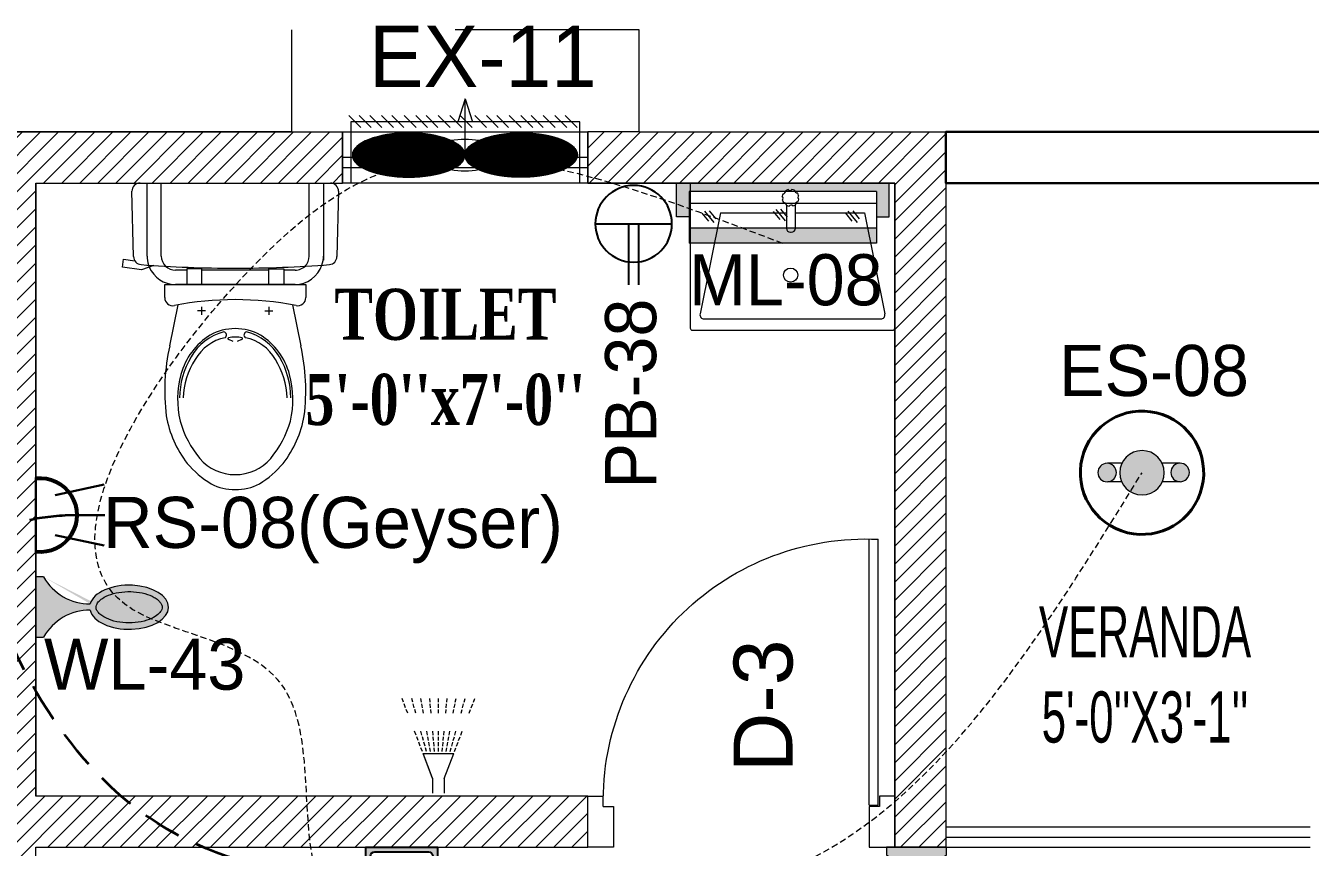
# Model space of a CAD drawing. Header units: inches. Extents: x 109699 to 44449955, y -10987 to 15824140.
# Drawn here: x 196519.6 to 196645.3, y -3310.1 to -3229.7 of the extents above; entities that cross this region are included whole.
import ezdxf

# ---------------------------------------------------------------- set-up
doc = ezdxf.new("R2010")
doc.units = ezdxf.units.IN
doc.header["$LTSCALE"] = 5
doc.header["$MEASUREMENT"] = 0
doc.linetypes.add('ACAD_ISO03W100', pattern=[30, 12, -18])
doc.linetypes.add('DASHED2', pattern=[0.375, 0.25, -0.125])
doc.layers.get('0').update_dxf_attribs({"color": 123})
for name, color, linetype, lineweight in [('@NORMAL', 7, 'Continuous', 5), ('AC Out', 5, 'DASHED2', 35), ('dotted', 8, 'ACAD_ISO03W100', 5), ('E-Con-Point', 5, 'DASHED2', 13), ('E-ES-Energy Saver-Light', 140, 'Continuous', 13), ('E-EX-Exhaust-Fan', 190, 'Continuous', 13), ('E-ML-Mirror-Light', 6, 'Continuous', 13), ('E-PB-Socket-5A', 203, 'Continuous', 13), ('E-RS', 12, 'Continuous', 30), ('E-WL-Wall-Light', 232, 'Continuous', 15), ('fixture', 255, 'Continuous', 0), ('glass', 140, 'Continuous', 18), ('ha', 252, 'Continuous', 5), ('Low Height wall --- 2', 252, 'Continuous', 30), ('WALL-1', 8, 'Continuous', 9), ('wll 01', 7, 'Continuous', 9)]:
    doc.layers.add(name, color=color, linetype=linetype, lineweight=lineweight)
doc.layers.add('DP SWITCH', color=7, linetype='Continuous')
doc.layers.add('T', color=8, linetype='Continuous')
doc.styles.get("Standard").update_dxf_attribs({"font": 'times.ttf'})
doc.styles.add('style2', font='ARIALN.TTF', dxfattribs={"width": 0.75, "height": 3})
doc.styles.add('Swis 721 LtCn BT', font='swisscl.ttf')
doc.styles.add('TEXT-3', font='arial.ttf')

# ---------------------------------------------------------------- blocks, each defined once
blk = doc.blocks.new('bgtrfv')
at = {"layer": 'fixture'}
for p, q in [((21441.97229669015, -26164.40491112152), (21441.97229669015, -26138.40491112152)), ((21442.86003956014, -26164.40491112152), (21442.86003956014, -26138.40491112152)), ((21440.36849646348, -26163.54399991067), (21441.86849646348, -26163.54399991067)), ((21441.86849646348, -26163.54399991067), (21441.86849646348, -26164.54399991067)), ((21470.37322828309, -26163.54399991058), (21468.86849646354, -26163.54399991058)), ((21468.86849646354, -26164.54399991055), (21468.86849646354, -26163.54399991058)), ((21441.86849646348, -26164.54399991067), (21442.86849646348, -26164.54399991067)), ((21442.86003956014, -26164.40491112152), (21441.97229669015, -26164.40491112152)), ((21442.86849646348, -26164.54399991067), (21442.86849646348, -26168.54399991067)), ((21467.86849646354, -26164.54399991055), (21467.86849646354, -26168.54399991055)), ((21468.86849646354, -26164.54399991055), (21467.86849646354, -26164.54399991055)), ((21442.86849646348, -26168.54399991067), (21440.36849646348, -26168.54399991058)), ((21467.86849646354, -26168.54399991055), (21470.36849646351, -26168.54399991055))]:
    blk.add_line(p, q, dxfattribs=at)
blk.add_arc((21443.20467689397, -26164.04399991055), 25.66868977762097, 358.8838658305763, 92.75188722137418, dxfattribs=at)
blk = doc.blocks.new('nhjkkl')
at = {"layer": 'fixture'}
for p, q in [((143550.2312347457, 413.9730671772784), (143568.8430790594, 413.9730671772793)), ((143550.9065610597, 406.8304476761043), (143550.9065610476, 413.9730520486739)), ((143552.2954045853, 406.8304476553101), (143552.295404572, 413.9730369089164)), ((143566.7790000358, 406.8304174008415), (143566.7790000629, 413.9730217734107)), ((143568.1677981537, 413.9730520292499), (143568.1677527493, 408.0151220831901)), ((143549.5901182657, 406.7664480220853), (143549.4378542114, 413.1605533693012)), ((143569.6365050042, 413.160553386321), (143569.4842561156, 406.7664480432288)), ((143568.1677527493, 408.0151220831901), (143568.1677981597, 406.4336438885)), ((143548.4963421248, 405.7263631810149), (143548.607251598, 406.5122054251713)), ((143548.607251598, 406.5122054251713), (143549.7157409937, 406.3564144534005)), ((143551.5813878428, 405.9018777620411), (143550.3819850576, 405.4614186200849)), ((143568.1677981597, 406.4336438885), (143568.1677981659, 406.8304930909451)), ((143550.3819850576, 405.4614186200849), (143548.4963421248, 405.7263631810149)), ((143554.79288887, 405.4416192904139), (143553.6842026946, 405.441619307019)), ((143556.26127781, 405.5678778112876), (143554.7929191489, 405.5678777931987)), ((143554.7929191489, 405.5678777931987), (143554.7929191657, 404.0528211996536)), ((143562.8130511395, 405.4416192901674), (143556.2612324133, 405.4415738736677)), ((143556.261277828, 404.0528211778994), (143556.26127781, 405.5678778112876)), ((143562.8130813948, 404.0528211994076), (143562.8130814172, 405.5678777923752)), ((143562.8130814172, 405.5678777923752), (143564.2813946441, 405.5678778099075)), ((143565.3901262533, 405.4416192910601), (143564.2813644056, 405.4416193076988)), ((143564.2813946441, 405.5678778099075), (143564.2813946615, 404.0528211776734)), ((143552.6374877589, 404.0528211924245), (143566.4367957518, 404.0528211854942)), ((143552.6374877788, 402.7586299086117), (143552.6374877589, 404.0528211924245)), ((143565.3901262723, 404.052821200891), (143553.6842329504, 404.0527757819953)), ((143554.7929191657, 404.0528211996536), (143556.261277828, 404.0528211778994)), ((143564.2813946615, 404.0528211776734), (143562.8130813948, 404.0528211994076)), ((143566.4367957518, 404.0528211854942), (143566.4367957728, 402.7586601782943)), ((143553.1271576377, 398.0362349681834), (143553.9518113588, 402.0500473916766)), ((143556.6404317734, 401.4735209071393), (143555.8468090396, 401.4735208790955)), ((143556.2436128532, 401.8703246815119), (143556.2436128408, 401.076701986922)), ((143562.4338063848, 401.4735208998579), (143563.2274290794, 401.4735208880586)), ((143562.8306252776, 401.870324702267), (143562.8306253056, 401.0767019672573)), ((143565.1223207889, 402.0500776611082), (143565.9471258924, 398.0362349753721)), ((143559.3387398673, 398.4577576346321), (143558.9106931205, 398.6640308240756)), ((143560.1635449936, 398.6640308047001), (143559.7355133987, 398.4577576290383))]:
    blk.add_line(p, q, dxfattribs=at)
for centre, radius, start, end in [((143550.2312440123, 413.179452317064), 0.7936148602690781, 90.00066901502818, 181.3645564982883), ((143568.8430925063, 413.179430154478), 0.7936370229151675, 358.63708330143, 90.00097078565905), ((143550.3835517447, 406.7852967886536), 0.7936573326114393, 181.3608597506466, 265.4936567333053), ((143559.3313820936, 520.4146619905953), 114.7747799088793, 265.4974651529274, 270.1027383364831), ((143553.6835439005, 406.8302100781168), 2.776982850894335, 179.9950977868233, 198.7247616892986), ((143553.6641671368, 406.8219761162256), 2.755988833818937, 198.6919603846717, 203.1962037287053), ((143553.6840397306, 406.830291598628), 1.388635154058973, 179.9935610234081, 226.0579730208608), ((143559.7429846886, 520.4144736201536), 114.7745915251009, 269.8972652920607, 274.5025384751385), ((143565.3900826332, 406.8305070130612), 2.777685812513137, 270.0009001508976, 341.2746753299377), ((143565.3900696894, 406.8304403121767), 1.388821022269026, 270.0023335401336, 318.9044295561592), ((143565.3903243654, 406.8303071959601), 1.388675674785373, 313.9401349780949, 0.004546975725653977), ((143565.3906436726, 406.8305070680519), 2.777154493287228, 341.2709583579591, 359.9997116367785), ((143568.6908150557, 406.7853051890736), 0.7936651105025501, 274.5057515234096, 358.6385485059807), ((143553.6842451597, 406.830626965949), 2.777851183980603, 203.1970942653883, 269.9997481717924), ((143553.6842363313, 406.8306462703642), 1.389026963752532, 226.0622858634653, 269.9986125244432), ((143553.4310986414, 402.7586261222484), 0.7936108626023987, 179.9997266385257, 281.154795170795), ((143559.5371957675, 371.7938538244518), 30.76746556976699, 78.84496378673161, 101.1553274581742), ((143565.6431621761, 402.758675070728), 0.7936335968594284, 258.8438563195717, 359.9989248519769), ((143559.5371492295, 394.6434052969737), 5.084142630955329, 90.00008428513468, 118.9405262423073), ((143559.5371191747, 394.6434638445119), 5.0840840834616, 61.05930362467164, 89.999745580456), ((143560.6030199971, 393.4904633605145), 6.619506932955108, 122.1868749793399, 164.6422486899968), ((143559.691574243, 394.4271028772321), 5.141188323198548, 104.2497094621876, 150.61330759848), ((143559.4569603147, 394.4903639536053), 4.443393787718942, 101.8529499143643, 150.0038868718224), ((143558.3670353377, 399.1001076362847), 0.3155730422259372, 304.1716716939285, 79.21640439466078), ((143558.9034807952, 398.7448373456175), 0.08112774840026897, 120.2938259573558, 275.1003766384382), ((143559.5371535633, 395.9875161606467), 2.906734715241127, 90.00023231647822, 103.4195897572691), ((143559.5371073564, 395.9877092781937), 2.906541597874001, 76.57996402864104, 89.99932147006473), ((143560.1707573169, 398.7448373461996), 0.08112776809779704, 264.8996260535975, 59.706176732827), ((143560.7072330775, 399.1001138847403), 0.3155697011984737, 100.7865058950931, 235.831238595057), ((143559.6173005208, 394.4904147853488), 4.443348715976101, 29.99569182148486, 78.14662877954265), ((143559.3826715294, 394.427120612819), 5.141172952833982, 29.38656240975397, 75.7501605465209), ((143558.4712257037, 393.4904828698247), 6.619494466593977, 15.35760583437553, 57.81297954471867), ((143572.2223725796, 393.6842009728691), 19.58487767572048, 167.1608948101009, 187.3028875654185), ((143546.851903473, 393.6842435729975), 19.58487550162758, 352.6969860827403, 12.83897883790706), ((143561.8666311087, 392.9471293959111), 7.765781522712604, 148.9734116776313, 180.0370825543271), ((143561.9397062611, 392.7187179168407), 7.485059714963107, 147.7595450529205, 178.2898013246998), ((143557.1345394465, 392.7186902103006), 7.485068091722362, 1.71040899528419, 32.24066526655368), ((143557.2076145146, 392.9471021420416), 7.765789141801811, 359.9631185417419, 31.02678941811098), ((143563.4260475728, 392.801147338552), 9.524650229934462, 165.1413266773221, 192.8659346269845), ((143555.6481905647, 392.8011472918486), 9.524650235689958, 347.1340656589409, 14.85867360866212), ((143563.0484980828, 392.9327481596404), 10.39841761455111, 189.6220183945854, 217.9117471889267), ((143556.0257778566, 392.9327181524561), 10.39840516526215, 322.0884090897869, 350.378137884462), ((143563.9317907136, 393.5092300994431), 10.19175081845734, 196.1153299050868, 219.5232582581568), ((143555.1424550462, 393.5091935918356), 10.19173337833671, 320.4769270377624, 343.8848553902324), ((143559.5040281406, 389.9617490593175), 4.519470302409078, 220.5550458037677, 270.4192277752593), ((143559.5701948642, 389.961814163333), 4.519535626071895, 269.580394858351, 319.4445768290443), ((143561.7342255453, 392.2455549454055), 8.94320625309545, 219.6122136137997, 239.3816435217801), ((143557.3400579794, 392.2455549029521), 8.94320622922971, 300.6183568637677, 320.3877867722666), ((143559.4418071491, 388.7049738406661), 4.731726761745959, 241.4348748081609, 271.1544712317944), ((143559.6324764107, 388.7049738002104), 4.731726720728004, 268.8455291001113, 298.565125525756)]:
    blk.add_arc(centre, radius, start, end, dxfattribs=at)
blk = doc.blocks.new('qplaz')
at = {"layer": 'fixture'}
for p, q in [((143569.7800132462, 341.4142088231699), (143569.7800132462, 321.8142088231655)), ((143584.1800132462, 341.61420882317), (143569.9800132462, 341.61420882317)), ((143581.2560437616, 338.6539164940569), (143571.3654443752, 340.6546305699137)), ((143584.1800132462, 321.6142088231654), (143584.1800132462, 341.61420882317)), ((143570.8861369331, 340.2625714804694), (143570.8861369331, 322.965846165866)), ((143581.2560437616, 338.6539164940569), (143581.2560437616, 332.2000209122216)), ((143579.3593405762, 331.8000209122216), (143579.3593405762, 331.7265742452862)), ((143582.0060121824, 332.2000209122216), (143579.7593405762, 332.2000209122216)), ((143579.7593405762, 331.3265742452861), (143582.0559613498, 331.3265742452861)), ((143581.2560437616, 331.3265742452861), (143581.2560437616, 324.5745011522785)), ((143581.2560437616, 324.5745011522785), (143571.3654443752, 322.5737870764217)), ((143569.9800132462, 321.6142088231654), (143584.1800132462, 321.6142088231654))]:
    blk.add_line(p, q, dxfattribs=at)
blk.add_circle((143575.1723653077, 331.7897488839506), 0.6913263923410093, dxfattribs=at)
for centre, radius, start, end in [((143569.9800132462, 341.4142088231699), 0.2000000000000455, 90, 180), ((143571.2861369331, 340.2625714804694), 0.4000000000000909, 78.56426997742129, 180), ((143579.7593405762, 331.8000209122216), 0.399999999999909, 90, 180), ((143579.7593405762, 331.7265742452862), 0.4000000000000909, 180, 270), ((143582.7354837368, 331.8035851411277), 0.8302349482081128, 151.4778612968022, 170.068074453921), ((143581.7676264227, 331.7482369799126), 0.2488769175943618, 313.6286890804716, 52.9172466688434), ((143582.0119682067, 332.4488265509969), 0.248876917594301, 268.6286890816223, 7.917246669584689), ((143582.7354837368, 331.8035851411277), 0.8302349482082407, 106.4778612964865, 125.0680744547195), ((143582.6801355756, 332.7714424551863), 0.2488769175942959, 223.6286890812177, 322.9172466696585), ((143582.7354837368, 331.8035851411277), 0.8302349482088563, 61.4778612960077, 80.06807445479153), ((143583.3807251467, 332.5271006712389), 0.248876917594301, 178.6286890807749, 277.9172466688938), ((143582.7354837368, 331.8035851411277), 0.830234948208255, 16.47786129636911, 35.06807445458243), ((143583.7033410509, 331.8589333023399), 0.2488769175943618, 133.6286890804716, 232.9172466688434), ((143582.7354837368, 331.8035851411277), 0.8302349482082407, 196.4778612963691, 215.0680744545824), ((143582.0902423269, 331.0800696110165), 0.2488769175944828, 358.6286890807748, 97.9172466688938), ((143582.7354837368, 331.8035851411277), 0.8302349482086144, 241.4778612960077, 260.0680744547915), ((143582.790831898, 330.8357278270691), 0.2488769175942959, 43.62868908121773, 142.9172466696585), ((143582.7354837368, 331.8035851411277), 0.8302349482082931, 286.4778612964865, 305.0680744547195), ((143583.4589992669, 331.1583437312556), 0.2488769175944828, 88.62868908162226, 187.9172466695847), ((143582.7354837368, 331.8035851411277), 0.8302349482084354, 331.4778612968021, 350.0680744541255), ((143571.2861369331, 322.965846165866), 0.4000000000000909, 180, 281.4357300225787), ((143569.9800132462, 321.8142088231655), 0.2000000000000455, 180, 270)]:
    blk.add_arc(centre, radius, start, end, dxfattribs=at)
blk = doc.blocks.new('bhgy')
at = {"layer": 'fixture'}
for p, q in [((143575.2772015615, 368.1126747355272), (143574.8957682036, 368.2586983371991)), ((143575.2772015615, 368.1126747355272), (143574.9022015615, 368.2562354637309)), ((143575.2772015615, 367.2064695406123), (143574.9022015615, 367.3118651087395)), ((143575.8127015615, 367.9076700157136), (143575.4377015615, 368.0512307438592)), ((143575.8127015615, 367.9076700157136), (143575.4377015615, 368.0512307438592)), ((143575.8127015615, 367.0559646693407), (143575.4377015615, 367.161360237468)), ((143576.3482015615, 367.7026652958418), (143575.9732015615, 367.8462260240456)), ((143576.3482015615, 367.7026652958418), (143575.9732015615, 367.8462260240456)), ((143576.3482015615, 366.9054597980401), (143575.9732015615, 367.0108553661673)), ((143578.4902015615, 366.8826464164711), (143578.1152015615, 367.0262071446457)), ((143578.4902015615, 366.8826464164711), (143578.1152015615, 367.0262071446457)), ((143575.2772015615, 366.3458920605888), (143574.9022015615, 366.4150440963974)), ((143575.8127015615, 366.2471429534605), (143575.4377015615, 366.3162949892401)), ((143576.3482015615, 366.1483938463032), (143575.9732015615, 366.2175458821118)), ((143578.4902015615, 366.3034403129247), (143578.1152015615, 366.408835881052)), ((143578.4902015615, 365.7533974177902), (143578.1152015615, 365.8225494535989)), ((143579.0257015615, 366.6776416966284), (143578.6507015615, 366.821202424803)), ((143579.0257015615, 366.6776416966284), (143578.6507015615, 366.821202424803)), ((143579.0257015615, 366.1529354416241), (143578.6507015615, 366.2583310097514)), ((143579.0257015615, 365.654648310662), (143578.6507015615, 365.7238003464706)), ((143579.5612015615, 366.4726369767857), (143579.1862015615, 366.6161977049603)), ((143579.5612015615, 366.4726369767857), (143579.1862015615, 366.6161977049603)), ((143579.5612015615, 366.0024305703816), (143579.1862015615, 366.1078261385089)), ((143580.0967015615, 366.2676322569139), (143579.7217015615, 366.4111929851176)), ((143580.0967015615, 366.2676322569139), (143579.7217015615, 366.4111929851176)), ((143580.0967015615, 365.851925699081), (143579.7217015615, 365.9573212672083)), ((143582.7198980097, 365.2664250417263), (143580.2842015615, 366.2039250417263)), ((143580.2842015615, 366.2039250417263), (143580.2842015615, 363.2039250417263)), ((143582.7119899517, 365.2664250417263), (143580.2842015615, 366.1958518928266)), ((143582.7119899517, 365.2664250417263), (143580.2842015615, 366.1958518928266)), ((143575.2772015615, 365.513992717734), (143574.9022015615, 365.5481090113869)), ((143575.2772015615, 364.6958867461478), (143574.9022015615, 364.6955482104211)), ((143575.8127015615, 365.4652746504696), (143575.4377015615, 365.4993909440934)), ((143575.8127015615, 364.6963701751781), (143575.4377015615, 364.6960316394513)), ((143576.3482015615, 365.416556583147), (143575.9732015615, 365.4506728767708)), ((143576.3482015615, 364.6968536041793), (143575.9732015615, 364.6965150684525)), ((143578.4902015615, 365.2216843139729), (143578.1152015615, 365.2558006075967)), ((143578.4902015615, 364.6987873203004), (143578.1152015615, 364.6984487845737)), ((143579.0257015615, 365.1729662466794), (143578.6507015615, 365.2070825403032)), ((143579.0257015615, 364.6992707493016), (143578.6507015615, 364.6989322135748)), ((143579.5612015615, 365.5558992035337), (143579.1862015615, 365.6250512393424)), ((143579.5612015615, 365.1242481793859), (143579.1862015615, 365.1583644730097)), ((143579.5612015615, 364.6997541783319), (143579.1862015615, 364.6994156426051)), ((143580.0967015615, 365.4571500964055), (143579.7217015615, 365.5263021322141)), ((143580.0967015615, 365.0755301120923), (143579.7217015615, 365.1096464057161)), ((143580.0967015615, 364.7002376073331), (143579.7217015615, 364.6998990716063)), ((143582.7119899517, 365.2664250417263), (143584.1813158786, 365.2664250417263)), ((143575.2772015615, 363.8776450359553), (143574.9022015615, 363.8428459541872)), ((143575.8127015615, 363.9273381247301), (143575.4377015615, 363.892539042962)), ((143575.8127015615, 363.1450783686421), (143575.4377015615, 363.0752260035777)), ((143576.3482015615, 363.9770312135049), (143575.9732015615, 363.9422321317077)), ((143576.3482015615, 363.2448275459872), (143575.9732015615, 363.1749751808936)), ((143578.4902015615, 364.1758035685168), (143578.1152015615, 364.1410044867487)), ((143578.4902015615, 363.643824255251), (143578.1152015615, 363.5739718901866)), ((143579.0257015615, 364.2254966572916), (143578.6507015615, 364.1906975755235)), ((143579.0257015615, 363.743573432567), (143578.6507015615, 363.6737210675026)), ((143579.0257015615, 363.2448656472668), (143578.6507015615, 363.138739153085)), ((143579.5612015615, 364.2751897460373), (143579.1862015615, 364.2403906642692)), ((143579.5612015615, 363.843322609883), (143579.1862015615, 363.7734702448186)), ((143579.5612015615, 363.3964142809971), (143579.1862015615, 363.2902877868153)), ((143580.0967015615, 364.3248828348121), (143579.7217015615, 364.290083753044)), ((143580.0967015615, 363.943071787199), (143579.7217015615, 363.8732194221345)), ((143580.0967015615, 363.5479629147273), (143579.7217015615, 363.4418364205164)), ((143580.0967015615, 363.1317562580632), (143579.7217015615, 362.9874186907662)), ((143582.7198980097, 364.1414250417263), (143580.2842015615, 363.2039250417263)), ((143582.7198980097, 364.1414250417263), (143584.1813158786, 364.1414250417263)), ((143575.2772015615, 363.0453291913261), (143574.9022015615, 362.9754768262617)), ((143575.2772015615, 362.1840252112713), (143574.9022015615, 362.0778987170604)), ((143575.8127015615, 362.3355738449725), (143575.4377015615, 362.2294473507616)), ((143576.3482015615, 362.4871224787028), (143575.9732015615, 362.3809959844918)), ((143578.4902015615, 363.0933170135656), (143578.1152015615, 362.9871905193838)), ((143578.4902015615, 362.5134141197602), (143578.1152015615, 362.3690765524632)), ((143579.0257015615, 362.7195281658612), (143578.6507015615, 362.5751905985642)), ((143579.5612015615, 362.9256422119913), (143579.1862015615, 362.7813046446943)), ((143575.2772015615, 361.2767298431543), (143574.9022015615, 361.1323922758572)), ((143575.8127015615, 361.4828438892844), (143575.4377015615, 361.3385063219873)), ((143576.3482015615, 361.6889579353854), (143575.9732015615, 361.5446203680883))]:
    blk.add_line(p, q, dxfattribs=at)
blk = doc.blocks.new('DP Switch')
at = {"layer": 'DP SWITCH'}
h = blk.add_hatch(color=5, dxfattribs=at)
h.paths.add_polyline_path([(371.8944990466893, 17.73056013955426), (371.8944990466893, 14.23056013955134), (375.3944990466901, 14.23056013955134), (375.3944990466901, 17.73056013955214)])
h.paths.add_polyline_path([(375.1757490466773, 17.29306013955204), (375.1757490466773, 14.66806013955144, -0.4142135623730951), (374.9569990466773, 14.44931013955139), (372.3319990466767, 14.44931013955139, -0.4142135623730951), (372.1132490466766, 14.66806013955144), (372.1132490466766, 17.29306013955204, -0.4142135623730951), (372.3319990466767, 17.51181013955209), (374.9569990466773, 17.51181013955209, -0.4142135623730951)], flags=16)
at = {"layer": 'DP SWITCH', "color": 5}
for points in [[(375.3944990535736, 14.23056013818255), (371.8944990535736, 14.23056013818255), (371.8944990535736, 17.73056013818335), (375.3944990535736, 17.73056013818335)], [(374.9569990535753, 14.98278933212836), (372.3319990535771, 14.98278933212836), (372.3319990535771, 16.99740426982923), (374.9569990535753, 16.99740426982923)]]:
    blk.add_lwpolyline(points, close=True, dxfattribs=at)
at = {"layer": 'DP SWITCH', "color": 252}
blk.add_lwpolyline([(374.9569990535753, 14.4493101381824), (372.3319990535771, 14.4493101381824, -0.414213562373095), (372.1132490535736, 14.66806013818262), (372.1132490535736, 17.29306013818365, -0.414213562373095), (372.3319990535771, 17.5118101381835), (374.9569990535753, 17.5118101381835, -0.414213562373095), (375.1757490535762, 17.29306013818365), (375.1757490535762, 14.66806013818262, -0.414213562373095)], format="xyb", close=True, dxfattribs=at)
at = {"layer": 'DP SWITCH', "color": 5, "insert": (374.7126546307745, 15.84745109732405), "char_height": 0.3609375000001094, "attachment_point": 9, "style": 'Swis 721 LtCn BT'}
blk.add_mtext_dynamic_manual_height_columns('{\\C7;DP SWITCH}', width=2.020173917173224, gutter_width=2.5, heights=[0], dxfattribs=at)
blk = doc.blocks.new('E-W-LIGHT')
at = {"linetype": 'ByBlock', "ltscale": 0.5}
h = blk.add_hatch(color=256, dxfattribs=at)
h.dxf.hatch_style = 1
h.set_gradient(color1=(255, 255, 255), color2=(255, 255, 0), name='CYLINDER')
edge = h.paths.add_edge_path()
edge.add_spline(control_points=[(-96.71110423948552, 1.235367220396483), (-96.8976251288622, 1.235367220396483), (-97.08530367817384, 1.204590695443009), (-97.49532330615068, 1.060408411101338), (-97.71769888777162, 0.9452617532663472), (-98.18859363857634, 0.6007580769133996), (-98.4360601757027, 0.3712016227401077), (-98.9274233233457, -0.2076466389563343), (-99.17095937526851, -0.5565722783421756), (-99.79256403547286, -1.649000525487912), (-100.1403411294208, -2.496475964584042), (-100.6655547252501, -4.389078901701514), (-100.8435119435345, -5.433326140728264), (-100.996858843053, -7.577941591604359), (-100.9723680002039, -8.677864733885961), (-100.7253955626443, -10.7881619923927), (-100.5027117058065, -11.79805679996582), (-99.90205506231798, -13.59089832466863), (-99.52349327352754, -14.37265162368595), (-98.79708591162027, -15.46144462183512), (-98.46289770719719, -15.83531695936959), (-97.82402795464219, -16.37320808014224), (-97.52292902289115, -16.53708124557815), (-97.0332651008719, -16.69867335386745), (-96.83300356165012, -16.72444707740215), (-96.42760539585558, -16.70413243760904), (-96.21918910161975, -16.65733367471884), (-95.75858057275782, -16.45705756399432), (-95.50712660475898, -16.30138572900886), (-94.98330090317799, -15.85001415615693), (-94.71221849052682, -15.55449414506236), (-94.18744122004225, -14.82684639582039), (-93.93399672563008, -14.39521060388152), (-93.32240182252819, -13.09860869282319), (-93.0057716383552, -12.13470487732181), (-92.57508722519842, -10.03980369670334), (-92.46055768618565, -8.90959698224412), (-92.45565766659526, -6.646794607945969), (-92.56528275998282, -5.514732191470296), (-92.98715107886524, -3.412587944823316), (-93.29985699109132, -2.443281268231641), (-93.99092435031811, -0.9549615958549695), (-94.34810290115182, -0.3877643056552464), (-95.07582621573985, 0.4836147841888085), (-95.44374809115733, 0.7854262440646148), (-96.01798165069457, 1.105607693885873), (-96.24029005175481, 1.180327462172805), (-96.53763867025813, 1.228459302029147), (-96.62438560181026, 1.235367220396483), (-96.71110423948552, 1.235367220396483)], knot_values=[0, 0, 0, 0, 0.194197829587449, 0.194197829587449, 0.388395659174898, 0.388395659174898, 0.582593488762347, 0.582593488762347, 0.776791318349796, 0.776791318349796, 1.110216687407361, 1.110216687407361, 1.443642056464925, 1.443642056464925, 1.77706742552249, 1.77706742552249, 2.110492794580054, 2.110492794580054, 2.443918163637619, 2.443918163637619, 2.701496175378678, 2.701496175378678, 2.959074187119738, 2.959074187119738, 3.169612053741, 3.169612053741, 3.380149920362263, 3.380149920362263, 3.590687786983526, 3.590687786983526, 3.801225653604789, 3.801225653604789, 4.011763520226051, 4.011763520226051, 4.360140390670959, 4.360140390670959, 4.708517261115867, 4.708517261115867, 5.056894131560775, 5.056894131560775, 5.405271002005684, 5.405271002005684, 5.69307956715584, 5.69307956715584, 5.980888132305996, 5.980888132305996, 6.192897451070847, 6.192897451070847, 6.283185307179586, 6.283185307179586, 6.283185307179586, 6.283185307179586], degree=3, periodic=0)
at = {"layer": 'E-WL-Wall-Light', "linetype": 'ByBlock', "ltscale": 0.5}
h = blk.add_hatch(color=256, dxfattribs=at)
h.dxf.hatch_style = 1
edge = h.paths.add_edge_path()
edge.add_ellipse((-96.71110423948552, -7.740473765769313), major_axis=(0, 10.71660606041263), ratio=0.559300439547623, start_angle=187.7376784571124, end_angle=531.0374031504149)
edge.add_arc((-112.001170541625, -18.46997501720373), 14.35701343791298, -60.53601194170483, 0.5736542653427819, ccw=False)
edge.add_line((-104.9392941575301, -30.97012448799713), (-104.939294157532, -33.06572841662167))
edge.add_line((-104.939294157532, -33.06572841662167), (-88.60969415754215, -33.06572841666017))
edge.add_line((-88.60969415754215, -33.06572841666017), (-88.60969415754002, -30.97012448799946))
edge.add_arc((-81.54781777344922, -18.46997501720374), 14.35701343791298, 179.559619270027, 240.5360119417236, ccw=False)
edge = h.paths.add_edge_path(flags=16)
edge.add_spline(control_points=[(-96.71110423948552, 1.235367220396483), (-96.8976251288622, 1.235367220396483), (-97.08530367817384, 1.204590695443009), (-97.49532330615068, 1.060408411101338), (-97.71769888777162, 0.9452617532663472), (-98.18859363857634, 0.6007580769133996), (-98.4360601757027, 0.3712016227401077), (-98.9274233233457, -0.2076466389563343), (-99.17095937526851, -0.5565722783421756), (-99.79256403547286, -1.649000525487912), (-100.1403411294208, -2.496475964584042), (-100.6655547252501, -4.389078901701514), (-100.8435119435345, -5.433326140728264), (-100.996858843053, -7.577941591604359), (-100.9723680002039, -8.677864733885961), (-100.7253955626443, -10.7881619923927), (-100.5027117058065, -11.79805679996582), (-99.90205506231798, -13.59089832466863), (-99.52349327352754, -14.37265162368595), (-98.79708591162027, -15.46144462183512), (-98.46289770719719, -15.83531695936959), (-97.82402795464219, -16.37320808014224), (-97.52292902289115, -16.53708124557815), (-97.0332651008719, -16.69867335386745), (-96.83300356165012, -16.72444707740215), (-96.42760539585558, -16.70413243760904), (-96.21918910161975, -16.65733367471884), (-95.75858057275782, -16.45705756399432), (-95.50712660475898, -16.30138572900886), (-94.98330090317799, -15.85001415615693), (-94.71221849052682, -15.55449414506236), (-94.18744122004225, -14.82684639582039), (-93.93399672563008, -14.39521060388152), (-93.32240182252819, -13.09860869282319), (-93.0057716383552, -12.13470487732181), (-92.57508722519842, -10.03980369670334), (-92.46055768618565, -8.90959698224412), (-92.45565766659526, -6.646794607945969), (-92.56528275998282, -5.514732191470296), (-92.98715107886524, -3.412587944823316), (-93.29985699109132, -2.443281268231641), (-93.99092435031811, -0.9549615958549695), (-94.34810290115182, -0.3877643056552464), (-95.07582621573985, 0.4836147841888085), (-95.44374809115733, 0.7854262440646148), (-96.01798165069457, 1.105607693885873), (-96.24029005175481, 1.180327462172805), (-96.53763867025813, 1.228459302029147), (-96.62438560181026, 1.235367220396483), (-96.71110423948552, 1.235367220396483)], knot_values=[0, 0, 0, 0, 0.194197829587449, 0.194197829587449, 0.388395659174898, 0.388395659174898, 0.582593488762347, 0.582593488762347, 0.776791318349796, 0.776791318349796, 1.110216687407361, 1.110216687407361, 1.443642056464925, 1.443642056464925, 1.77706742552249, 1.77706742552249, 2.110492794580054, 2.110492794580054, 2.443918163637619, 2.443918163637619, 2.701496175378678, 2.701496175378678, 2.959074187119738, 2.959074187119738, 3.169612053741, 3.169612053741, 3.380149920362263, 3.380149920362263, 3.590687786983526, 3.590687786983526, 3.801225653604789, 3.801225653604789, 4.011763520226051, 4.011763520226051, 4.360140390670959, 4.360140390670959, 4.708517261115867, 4.708517261115867, 5.056894131560775, 5.056894131560775, 5.405271002005684, 5.405271002005684, 5.69307956715584, 5.69307956715584, 5.980888132305996, 5.980888132305996, 6.192897451070847, 6.192897451070847, 6.283185307179586, 6.283185307179586, 6.283185307179586, 6.283185307179586], degree=3, periodic=0)
for p, q in [((-104.9392941575301, -30.97012448799713), (-104.939294157532, -33.06572841662167)), ((-88.60969415754215, -33.06572841666017), (-88.60969415754002, -30.97012448803655)), ((-104.939294157532, -33.06572841662167), (-88.60969415754215, -33.06572841666017))]:
    blk.add_line(p, q)
at = {"linetype": 'ByBlock', "ltscale": 0.5}
for centre, start, end in [((-112.001170541625, -18.46997501720374), 299.4639880582952, 0.5736542653427851), ((-81.54781777344922, -18.46997501720374), 179.4263457346572, 240.5360119417045)]:
    blk.add_arc(centre, 14.35701343791298, start, end, dxfattribs=at)
blk.add_ellipse((-96.71110423948552, -7.740473765769313), major_axis=(0, 10.71660606041263), ratio=0.559300439547623, start_param=3.276640619127039, end_param=9.268351136215248, dxfattribs=at)
blk.add_open_spline([(-96.71110423948552, 1.235367220396483), (-96.8976251288622, 1.235367220396483), (-97.08530367817384, 1.204590695443009), (-97.49532330615068, 1.060408411101338), (-97.71769888777162, 0.9452617532663472), (-98.18859363857634, 0.6007580769133996), (-98.4360601757027, 0.3712016227401077), (-98.9274233233457, -0.2076466389563343), (-99.17095937526851, -0.5565722783421756), (-99.79256403547286, -1.649000525487912), (-100.1403411294208, -2.496475964584042), (-100.6655547252501, -4.389078901701514), (-100.8435119435345, -5.433326140728264), (-100.996858843053, -7.577941591604359), (-100.9723680002039, -8.677864733885961), (-100.7253955626443, -10.7881619923927), (-100.5027117058065, -11.79805679996582), (-99.90205506231798, -13.59089832466863), (-99.52349327352754, -14.37265162368595), (-98.79708591162027, -15.46144462183512), (-98.46289770719719, -15.83531695936959), (-97.82402795464219, -16.37320808014224), (-97.52292902289115, -16.53708124557815), (-97.0332651008719, -16.69867335386745), (-96.83300356165012, -16.72444707740215), (-96.42760539585558, -16.70413243760904), (-96.21918910161975, -16.65733367471884), (-95.75858057275782, -16.45705756399432), (-95.50712660475898, -16.30138572900886), (-94.98330090317799, -15.85001415615693), (-94.71221849052682, -15.55449414506236), (-94.18744122004225, -14.82684639582039), (-93.93399672563008, -14.39521060388152), (-93.32240182252819, -13.09860869282319), (-93.0057716383552, -12.13470487732181), (-92.57508722519842, -10.03980369670334), (-92.46055768618565, -8.90959698224412), (-92.45565766659526, -6.646794607945969), (-92.56528275998282, -5.514732191470296), (-92.98715107886524, -3.412587944823316), (-93.29985699109132, -2.443281268231641), (-93.99092435031811, -0.9549615958549695), (-94.34810290115182, -0.3877643056552464), (-95.07582621573985, 0.4836147841888085), (-95.44374809115733, 0.7854262440646148), (-96.01798165069457, 1.105607693885873), (-96.24029005175481, 1.180327462172805), (-96.53763867025813, 1.228459302029147), (-96.62438560181026, 1.235367220396483), (-96.71110423948552, 1.235367220396483)], degree=3, knots=[0, 0, 0, 0, 0.194197829587449, 0.194197829587449, 0.388395659174898, 0.388395659174898, 0.582593488762347, 0.582593488762347, 0.776791318349796, 0.776791318349796, 1.110216687407361, 1.110216687407361, 1.443642056464925, 1.443642056464925, 1.77706742552249, 1.77706742552249, 2.110492794580054, 2.110492794580054, 2.443918163637619, 2.443918163637619, 2.701496175378678, 2.701496175378678, 2.959074187119738, 2.959074187119738, 3.169612053741, 3.169612053741, 3.380149920362263, 3.380149920362263, 3.590687786983526, 3.590687786983526, 3.801225653604789, 3.801225653604789, 4.011763520226051, 4.011763520226051, 4.360140390670959, 4.360140390670959, 4.708517261115867, 4.708517261115867, 5.056894131560775, 5.056894131560775, 5.405271002005684, 5.405271002005684, 5.69307956715584, 5.69307956715584, 5.980888132305996, 5.980888132305996, 6.192897451070847, 6.192897451070847, 6.283185307179586, 6.283185307179586, 6.283185307179586, 6.283185307179586], dxfattribs=at)
blk = doc.blocks.new('E-MIRROR')
at = {"linetype": 'ByBlock', "ltscale": 0.5}
h = blk.add_hatch(color=256, dxfattribs=at)
h.dxf.hatch_style = 1
h.paths.add_polyline_path([(-3.803825716282212, 2.446194755687683), (-4.624919714406442, 2.446194755687683), (-4.62491971440644, 1.06206045303217), (-16.82861533086331, 1.06206045303217), (-16.82861533086331, 2.446194755687683), (-17.64970932898754, 2.446194755687683), (-17.64970932898754, 0.6069118485903171), (-3.803825716282212, 0.6069118485903171)])
h.paths.add_polyline_path([(-4.624919714406442, 3.884460453032168), (-16.82861533086331, 3.884460453032168), (-16.82861533086331, 3.048292623822446), (-4.624919714406442, 3.048292623822446)])
for p, q in [((-4.624919714406442, 3.88446045303217, 10051), (-16.82861533086331, 3.88446045303217, 10051)), ((-16.82861533086331, 1.062060453032171, 10051), (-16.82861533086331, 3.88446045303217, 10051)), ((-4.624919714406442, 1.062060453032171, 10051), (-4.624919714406442, 3.88446045303217, 10051)), ((-16.82861533086331, 3.048292623822448, 10051), (-4.624919714406442, 3.048292623822448, 10051)), ((-16.82861533086331, 2.446194755687686, 10051), (-17.64970932898754, 2.446194755687686, 10051)), ((-17.64970932898754, 2.446194755687686, 10051), (-17.64970932898754, 0.6069118485903177, 10051)), ((-16.00565070650659, 2.247419289612556, 2959.014400000002), (-15.57607335201684, 2.686018207375187, 2959.014400000002)), ((-15.84009277979034, 2.134810924049816, -4132.9712), (-15.23268653038967, 2.757759762277937, -4132.9712)), ((-15.52937958076724, 2.121438535564381, 2959.014400000002), (-15.09980222627749, 2.560037453327011, 2959.014400000002)), ((-11.35052072305241, 2.152482457534203, 2959.014400000002), (-10.92094336856267, 2.591081375296835, 2959.014400000002)), ((-11.18496279633616, 2.039874091971463, -4132.9712), (-10.5775565469355, 2.662822930199585, -4132.9712)), ((-10.87424959731306, 2.026501703486027, 2959.014400000002), (-10.44467224282331, 2.465100621248658, 2959.014400000002)), ((-6.647889140735954, 2.247419289613197, 2959.014400000002), (-6.218311786246209, 2.686018207375829, 2959.014400000002)), ((-6.4823312140197, 2.134810924050456, -4132.9712), (-5.874924964619035, 2.75775976227858, -4132.9712)), ((-6.171618014996598, 2.121438535565022, 2959.014400000002), (-5.742040660506856, 2.560037453327653, 2959.014400000002)), ((-4.624919714406442, 2.446194755687686, 10051), (-3.803825716282212, 2.446194755687686, 10051)), ((-3.803825716282212, 2.446194755687686, 10051), (-3.803825716282212, 0.6069118485903177, 10051)), ((-16.82861533086331, 1.706557592298256, 10051), (-4.624919714406442, 1.706557592298256, 10051)), ((-4.624919714406442, 1.062060453032171, 10051), (-16.82861533086331, 1.062060453032171, 10051)), ((-17.64970932898754, 0.6069118485903177, 10051), (-3.803825716282212, 0.6069118485903177, 10051))]:
    blk.add_line(p, q)
blk = doc.blocks.new('A$C0EEE0DA8')
at = {"lineweight": 25}
for p, q in [((9.859886922386067, 11.01563311866266), (9.859886922386067, 3.514223118661903)), ((9.859886922386067, 7.754928118662065), (15.8195753665932, 7.754928118662065)), ((9.859886922386067, 6.774928118662501), (15.8195753665932, 6.774928118662501))]:
    blk.add_line(p, q, dxfattribs=at)
blk.add_circle((9.85988692238243, 7.264928118662283), 3.750704999999999, dxfattribs=at)
blk = doc.blocks.new('A$C1C755710')
at = {"linetype": 'ByBlock', "ltscale": 0.5}
h = blk.add_hatch(dxfattribs=at)
h.set_pattern_fill('ANSI31', color=256)
h.set_pattern_definition([(45, (0, 0), (-0.08838834764831843, 0.08838834764831845), [])])
edge = h.paths.add_edge_path()
edge.add_ellipse((199.1649073579174, 94.51384083836456), major_axis=(191.0280833619181, 3.971377967073551e-11), ratio=0.3951307893636453, start_angle=-2.146606530950382e-05, end_angle=6.29936271653392)
edge.add_ellipse((199.1649073579174, 94.51384083836456), major_axis=(191.0280833619181, 3.971377967073551e-11), ratio=0.3951307893636453, start_angle=6.29936271653392, end_angle=41.72868663856591)
edge.add_ellipse((199.1649073579174, 94.51384083836456), major_axis=(191.0280833619181, 3.971377967073551e-11), ratio=0.3951307893636453, start_angle=41.72868663856591, end_angle=359.9999785339347)
edge = h.paths.add_edge_path()
edge.add_ellipse((581.2210740817536, 94.51384083836456), major_axis=(-191.0280833619181, 3.971377967073551e-11), ratio=0.3951307893636453, start_angle=2.146606529957221e-05, end_angle=318.2713133614341)
edge.add_ellipse((581.2210740817536, 94.51384083836456), major_axis=(-191.0280833619181, 3.971377967073551e-11), ratio=0.3951307893636453, start_angle=318.2713133614341, end_angle=360.0000214660653)
at = {"ltscale": 2}
for p, q in [((389.0395967610093, 285.5447172545246), (364.2144678700133, 207.9370213896327)), ((389.0395967610093, 102.7958703805634), (389.0395967610093, 285.5447172545246)), ((389.0395967610093, 285.5447172545246), (413.8647256520053, 207.9370213896327)), ((9.237156729897833, 188.2013995007728), (49.73115919703559, 228.6954019679106)), ((44.42906965014117, 188.2013995007728), (84.92307211727893, 228.6954019679106)), ((83.87120178474288, 188.2013995007728), (124.3652042518806, 228.6954019679106)), ((124.5506794197281, 188.2013995007728), (165.0446818868659, 228.6954019679106)), ((159.7425923399715, 188.2013995007728), (200.2365948071092, 228.6954019679106)), ((199.1847244745732, 188.2013995007728), (239.6787269417109, 228.6954019679106)), ((241.5598876592558, 188.2013995007728), (282.0538901263935, 228.6954019679106)), ((276.7518005794991, 188.2013995007728), (317.2458030466369, 228.6954019679106)), ((316.1939327141008, 188.2013995007728), (356.6879351812386, 228.6954019679106)), ((365.3524135401385, 188.2013995007728), (405.8464160072763, 228.6954019679106)), ((400.5443264603819, 188.2013995007728), (441.0383289275196, 228.6954019679106)), ((439.9864585949836, 188.2013995007728), (480.4804610621213, 228.6954019679106)), ((481.5137070744968, 188.2013995007728), (522.0077095416345, 228.6954019679106)), ((516.7056199947401, 188.2013995007728), (557.1996224618779, 228.6954019679106)), ((556.1477521293418, 188.2013995007728), (596.6417545964796, 228.6954019679106)), ((597.6751444695255, 188.2013995007728), (638.1691469366633, 228.6954019679106)), ((632.8670573897689, 188.2013995007728), (673.3610598569066, 228.6954019679106)), ((672.3091895243706, 188.2013995007728), (712.8031919915084, 228.6954019679106)), ((708.7490936335089, 188.2013995007728), (749.2430961006467, 228.6954019679106)), ((743.9410065537522, 188.2013995007728), (784.43500902089, 228.6954019679106))]:
    blk.add_line(p, q, dxfattribs=at)
blk.add_lwpolyline([(-2.91038304567337e-11, 207.9370213896327), (777.604823705391, 207.9370213896327), (777.604823705391, -2.91038304567337e-11), (-2.91038304567337e-11, -2.91038304567337e-11)], close=True, dxfattribs=at)
for centre, start, end in [((390.1929907198355, -134.2364891821926), 80.14559333652657, 99.85440666347343), ((390.1929907198355, 323.2641150363197), 260.1455933365266, 279.8544066634735)]:
    blk.add_arc(centre, 283.1687490877094, start, end, dxfattribs=at)
at = {"extrusion": (0, 0, -1)}
blk.add_ellipse((199.1649073579174, 94.51384083836456), major_axis=(191.0280833619181, 3.971377967073551e-11), ratio=0.3951307893636453, dxfattribs=at)
blk.add_ellipse((581.2210740817536, 94.51384083836456), major_axis=(-191.0280833619181, 3.971377967073551e-11), ratio=0.3951307893636453)
blk = doc.blocks.new('A$C63FA2F8C')
at = {"linetype": 'ByBlock', "ltscale": 0.5}
h = blk.add_hatch(color=256, dxfattribs=at)
h.dxf.hatch_style = 1
h.paths.add_polyline_path([(337.2288066126173, 261.8435315283132, 1), (186.444764951407, 261.8435315283132, 1)])
h.paths.add_polyline_path([(174.7543875355803, 261.112525689078, 1), (111.9624450998782, 261.112525689078, 1)])
h.paths.add_polyline_path([(359.7620794158132, 260.9155295394245, 1), (422.5540218515153, 260.9155295394245, 1)])
at = {"ltscale": 2}
for p, q in [((193.2174023309955, 293.0739176886738), (145.2272237805882, 293.0739176886738)), ((391.274980574695, 293.0739176886738), (330.4561692330288, 293.0739176886738)), ((193.5781424691202, 229.8323706932948), (145.2272237805882, 229.8323706932948)), ((391.274980574695, 229.8323706932948), (330.0954290949041, 229.8323706932948))]:
    blk.add_line(p, q, dxfattribs=at)
for centre, radius in [((261.8367857820122, 261.8435315283132), 75.39202083060518), ((143.3584163177293, 261.112525689078), 31.39597121785105), ((391.1580506336642, 260.9155295394245), 31.39597121785105)]:
    blk.add_circle(centre, radius, dxfattribs=at)
at = {"lineweight": 40}
blk.add_ellipse((261.8367857820122, 261.8435315283132), major_axis=(-89.30196609760064, 189.4862523083066), ratio=0.9999999999956461, start_param=-1.547953900145618, end_param=4.735231407033968, dxfattribs=at)
blk = doc.blocks.new('HFDD')
for p, q in [((5419.762894572051, 11948.04792063459), (5417.732544542625, 11957.51012911636)), ((5423.644143322236, 11949.96593711011), (5423.644143322236, 11957.6695131256)), ((5427.525392072422, 11948.04792063459), (5429.555742101847, 11957.51012911636)), ((5416.354458301071, 11944.27399782948), (5430.9338283434, 11944.27399782948))]:
    blk.add_line(p, q)
for radius in [7.334100937498715, 6.993119663281231]:
    blk.add_arc((5423.644143322236, 11945.07993135875), radius, 353.691110472541, 186.3088895274602)

msp = doc.modelspace()

# ---------------------------------------------------------------- hatches: boundary and pattern name
at = {"layer": '@NORMAL'}
h = msp.add_hatch(dxfattribs=at)
h.set_pattern_fill('ANSI31', scale=10, angle=-7.63333123551244e-14, style=0)
h.set_pattern_definition([(44.99999999999984, (178939.0702236593, 2542407.827854916), (-0.8838834764831834, 0.8838834764831853), [])])
h.paths.add_polyline_path([(196604.6306810346, -3245.085296884672), (196604.6306810347, -3310.085296884672), (196609.6306810349, -3310.085296884672), (196609.6306810349, -3240.085296884672), (196579.6306810349, -3240.085296884206), (196574.6306810349, -3240.085296884206), (196574.6306810349, -3245.085296884672)])
at = {"layer": 'ha'}
h = msp.add_hatch(dxfattribs=at)
h.set_pattern_fill('ANSI31', scale=10, angle=-7.63333123551244e-14, style=0)
h.set_pattern_definition([(44.99999999999989, (142356.2319982718, 2531118.532197352), (-0.8838834764831833, 0.8838834764831855), [])])
h.paths.add_polyline_path([(196550.6306810349, -3245.085296884672), (196550.6306810349, -3240.085296884206), (196545.6306810349, -3240.085296884206), (196545.6306810349, -3240.085296883741), (196515.6306810349, -3240.085296884672), (196515.6306810349, -3250.578646185835), (196493.6306443762, -3250.57864618537), (196493.6310590072, -3250.578646185806), (196488.6310590072, -3250.578646185806), (196488.6307271348, -3255.578646185835), (196515.6306810349, -3255.578646185835), (196515.6306810349, -3309.792124718455), (196467.6353395369, -3309.792124718455), (196467.6306077173, -3314.792124718455), (196515.630681035, -3314.792124718455), (196515.6333115906, -3489.007518244003), (196521.630681035, -3489.007518244003), (196521.630681035, -3484.007792632588), (196520.630681035, -3484.007792632588), (196520.630681035, -3310.085296884672), (196574.6306810347, -3310.085296884672), (196574.6259492151, -3305.085296884672), (196520.630681035, -3305.085296884672), (196520.6306810349, -3245.085296884672)])

# ---------------------------------------------------------------- linework, layer by layer
at = {"layer": '@NORMAL'}
for p, q in [((196574.6306810349, -3240.085296884206, 0.263215849959245), (196574.6306810349, -3245.085296884206, 0.263215849959245)), ((196574.6306810349, -3240.085296884206, 0.3632158499592464), (196574.6306810349, -3245.085296884206, 0.3632158499592464)), ((196579.6306810349, -3240.085296884206, 0.3632158499592464), (196609.6306810349, -3240.085296884206, 0.3632158499592464)), ((196609.6306810349, -3240.085296884206, 0.3632158499592464), (196609.6306810349, -3305.085296884206, 0.3632158499592535)), ((196574.6306810349, -3245.085296884206, 0.3632158499592464), (196604.6306810349, -3245.085296884206, 0.3632158499592464)), ((196604.6306810349, -3245.085296884206, 0.3632158499592464), (196604.6306810349, -3297.007518244003, 0.3632158499592535)), ((196604.6306810349, -3245.085296884206, 1.50166027714635), (196604.6306810349, -3305.085296884206, 0.3016602771500203)), ((196574.6306810349, -3310.085296884206, 0.5632158499590716), (196574.6306810349, -3305.085296884206, 0.5632158499590716)), ((196604.6306810349, -3305.085296884206, 0.5632158499590716), (196604.6306810349, -3310.085296884206, 0.5632158499590716)), ((196609.6306810349, -3305.022796884206, 0.4632158499588925), (196609.6306810349, -3310.085296884206, -16.34140764060196)), ((196604.6306810349, -3310.085296884206, 0.663215849959073), (196609.6306810349, -3310.085296884206, -16.24140764060196))]:
    msp.add_line(p, q, dxfattribs=at)
at = {"layer": 'AC Out', "ltscale": 3}
msp.add_spline([(196556.4078256201, -3313.566223559079, 0.263215849959245), (196525.30078125, -3301.37890625), (196519.3046875, -3278.27734375, 0.263215849959251), (196523.4994184324, -3277.579904999358, 0.2632158499592492)], degree=3, dxfattribs=at)
at = {"layer": 'dotted', "ltscale": 0.3, "elevation": 0.2632158499592379}
msp.add_lwpolyline([(196579.6306810349, -3240.085296884206), (196579.6306810349, -3230.085296884206), (196545.6306810349, -3230.085296884206), (196545.6306810349, -3240.085296883741)], dxfattribs=at)
at = {"layer": 'E-Con-Point', "ltscale": 0.5}
for points in [[(196567.4956908518, -3313.976455717424), (196549.0131085224, -3314.169154370733, 0.526431699918497), (196544.5795480364, -3294.051942299444), (196529.7504115203, -3286.595104245067, 0.263215849959245), (196541.5063232563, -3253.616757943492, 16.63151986974967), (196562.5593091108, -3242.585296884206, 0.263215849959245), (196593.6908201142, -3250.986591922917, 0.3632158499585785)], [(196567.4956908518, -3313.976455717424), (196588.4043380281, -3314.030015368295), (196628.8249054536, -3273.43538030212, 0.2650851247153334)]]:
    msp.add_spline(points, degree=3, dxfattribs=at)
at = {"layer": 'glass'}
for p, q in [((196574.6306810349, -3242.585296884206, 0.263215849959245), (196550.6306810349, -3242.585296884206, 0.263215849959245)), ((196574.6306810349, -3243.585296884206, 0.263215849959245), (196550.6306810349, -3243.585296884206, 0.263215849959245)), ((196609.6306810349, -3308.085296884206, 0.2632158499592379), (196645.2848409216, -3308.085296884206, -8.80086998187944)), ((196609.6306810349, -3309.085296884206, 0.2632158499592379), (196645.2848409216, -3309.085296884206, -8.80086998187944)), ((196609.6306810349, -3310.085296884206, 0.2632158499592379), (196645.2848409216, -3310.085296884206, -8.80086998187944))]:
    msp.add_line(p, q, dxfattribs=at)
at = {"layer": 'glass', "elevation": 0.263215849959245}
msp.add_lwpolyline([(196550.6306810349, -3245.085296884206), (196550.6306810349, -3240.085296884206), (196574.6306810349, -3240.085296884206), (196574.6306810349, -3245.085296884206)], close=True, dxfattribs=at)
at = {"layer": 'ha'}
for p, q in [((196515.6306810349, -3240.085296884206, 0.3632158499592464), (196545.6306810349, -3240.085296884206, 0.3632158499592464)), ((196550.6306810349, -3240.085296884206, 0.263215849959245), (196550.6306810349, -3245.085296884206, 0.263215849959245)), ((196550.6306810349, -3240.085296884206, 0.3632158499592464), (196550.6306810349, -3245.085296884206, 0.3632158499592464)), ((196520.630681035, -3245.085296884206, 0.263215849959245), (196520.630681035, -3305.085296884206, 0.2632158499592521)), ((196520.6306810349, -3245.085296884206, 0.3632158499592464), (196550.6306810349, -3245.085296884206, 0.3632158499592464))]:
    msp.add_line(p, q, dxfattribs=at)
at = {"layer": 'ha', "color": 7, "elevation": 0.5632158499590716}
msp.add_lwpolyline([(196520.6306810349, -3310.085296884206), (196574.6306810349, -3310.085296884206), (196574.6306810349, -3305.085296884206), (196520.6306810349, -3305.085296884206)], dxfattribs=at)
at = {"layer": 'Low Height wall --- 2', "elevation": 0.6807836815705848}
msp.add_lwpolyline([(196652.0431568142, -3240.085296885603), (196609.6306810349, -3240.085296885603), (196609.6306810349, -3245.085296884206), (196652.0431568142, -3245.085296884206)], close=True, dxfattribs=at)
at = {"layer": 'WALL-1'}
for points, elevation in [([(196545.6306810349, -3240.085296884672), (196515.6306810349, -3240.085296884672), (196515.6306810349, -3250.578646185835), (196493.6306443762, -3250.578646185835)], 0.263215849959245), ([(196545.6306810349, -3240.085296884672), (196545.6306810349, -3240.085296884672), (196545.6306810349, -3240.085296884206), (196550.6306810349, -3240.085296884206), (196550.6306810349, -3240.085296884672)], -0.02144757909902495), ([(196550.6306810349, -3245.085296884672), (196550.6306810345, -3240.085296884672)], 0.263215849959245), ([(196574.6306810349, -3245.085296884672), (196574.6306810354, -3240.085296884672)], 0.2632158499592379), ([(196579.6306810349, -3240.085296884672), (196609.6306810349, -3240.085296884672), (196609.6306810349, -3310.085296884672), (196604.6306810347, -3310.085296884672), (196604.6306810346, -3245.085296884672), (196574.6306810349, -3245.085296884672)], 0.2632158499592379), ([(196579.6306810349, -3240.085296884672), (196579.6306810349, -3240.085296884206), (196574.6306810349, -3240.085296884206), (196574.6306810349, -3240.085296884672)], -0.02144757909902495), ([(196488.6306443762, -3250.578646185835), (196488.6307271348, -3255.578646185835), (196515.6306810349, -3255.578646185835), (196515.6306810349, -3309.792124718455), (196467.6353395369, -3309.792124718455), (196467.6306077173, -3314.792124718455), (196515.630681035, -3314.792124718455), (196515.6333115906, -3489.007518244003), (196521.630681035, -3489.007518244003), (196521.630681035, -3484.007792632588), (196520.630681035, -3484.007792632588), (196520.630681035, -3310.085296884672), (196574.6306810347, -3310.085296884672), (196574.6259492151, -3305.085296884672), (196520.630681035, -3305.085296884672), (196520.6306810349, -3245.085296884672), (196550.6306810349, -3245.085296884672)], 0.263215849959245)]:
    msp.add_lwpolyline(points, dxfattribs=dict(at, elevation=elevation))

# ---------------------------------------------------------------- block references
at = {"layer": '@NORMAL'}
msp.add_blockref('nhjkkl', (52980.59342776475, -3659.058364061986, 16.63151986974967), dxfattribs=at)
at = {"layer": '@NORMAL', "rotation": 89.99999999999991}
msp.add_blockref('qplaz', (196926.2448898577, -146829.2653101311, 16.65979575710053), dxfattribs=at)
at = {"layer": '@NORMAL', "xscale": -1}
msp.add_blockref('bgtrfv', (218044.9991774982, 22858.45870302612, 0.5632158499590716), dxfattribs=at)
at = {"layer": '@NORMAL', "xscale": -1, "rotation": 90}
msp.add_blockref('bhgy', (196924.7009648456, 140279.3843054766, 0.493916306060374), dxfattribs=at)
at = {"layer": 'DP SWITCH', "xscale": 2, "yscale": 2, "zscale": 2}
msp.add_blockref('DP Switch', (195809.1188275129, -3345.546417161038, 0.263215849959245), dxfattribs=at)
at = {"layer": 'E-ES-Energy Saver-Light', "xscale": -0.02880000000004657, "yscale": 0.02880000000004657, "zscale": 0.02880000000004657, "rotation": 180}
msp.add_blockref('A$C63FA2F8C', (196621.2840060231, -3265.894286594093, 0.2650851247153334), dxfattribs=at)
at = {"layer": 'E-EX-Exhaust-Fan', "xscale": -0.02880000000732252, "yscale": 0.02880000000732252, "zscale": 0.02880000000732252}
msp.add_blockref('A$C1C755710', (196573.8281904991, -3245.075654673344, 0.263215849959245), dxfattribs=at)
at = {"layer": 'E-ML-Mirror-Light', "xscale": -1.50043415340042, "yscale": 1.800520984101695, "zscale": 1.50043415340042, "rotation": 180}
msp.add_blockref('E-MIRROR', (196609.7856284607, -3243.992539365319, -15080.50045997766), dxfattribs=at)
at = {"layer": 'E-PB-Socket-5A', "xscale": -1, "rotation": 90}
msp.add_blockref('A$C0EEE0DA8', (196586.3644839903, -3239.216650162488, 0.01442478170550601), dxfattribs=at)
at = {"layer": 'E-RS', "xscale": -0.5039999999967403, "yscale": 0.5039999999967403, "zscale": 0.5039999999967403, "rotation": 270}
msp.add_blockref('HFDD', (190500.7165861678, -6011.096553216084, 0.2632158499592492), dxfattribs=at)
at = {"layer": 'E-WL-Wall-Light', "xscale": 0.3601041968213394, "yscale": 0.3601041968213394, "zscale": 0.3601041968213394}
for p, rotation in [((196532.5377886087, -3321.421178760932, 0.263215849959245), 270), ((196571.9075176346, -3321.992404458217, 0.5632158499590716), 180)]:
    msp.add_blockref('E-W-LIGHT', p, dxfattribs=dict(at, rotation=rotation))

# ---------------------------------------------------------------- texts
at = {"layer": 'E-ES-Energy Saver-Light', "insert": (196620.6970092332, -3265.99766241875, 0.2650851247153334), "char_height": 5, "width": 17.82501602027332, "attachment_point": 7}
msp.add_mtext('{\\fCentury Gothic|b0|i0|c0|p34;ES-08}', dxfattribs=at)
at = {"layer": 'E-EX-Exhaust-Fan', "insert": (196553.1953808523, -3235.691680503257, 0.3632158499592449), "char_height": 6, "width": 24.08470202641911, "attachment_point": 7}
msp.add_mtext('{\\fCentury Gothic|b0|i0|c0|p34;EX-11}', dxfattribs=at)
at = {"layer": 'E-ML-Mirror-Light', "insert": (196584.5035085958, -3252.052529992926, 0.3632158499597082), "char_height": 5, "width": 24.08470202641911, "attachment_point": 1}
msp.add_mtext('{\\fCentury Gothic|b0|i0|c0|p34;ML-08}', dxfattribs=at)
at = {"layer": 'E-PB-Socket-5A', "insert": (196581.3741031305, -3256.394818473568, 1.023010025524643), "char_height": 5, "width": 24.08470202641911, "attachment_point": 9, "rotation": 90.00000000000011}
msp.add_mtext('{\\fCentury Gothic|b0|i0|c0|p34;PB-38}', dxfattribs=at)
at = {"layer": 'E-RS', "insert": (196572.1731592942, -3275.792096386778, -0.1214475790990548), "char_height": 5, "width": 24.08470202641911, "attachment_point": 3}
msp.add_mtext('{\\fCentury Gothic|b0|i0|c0|p34;RS-08(Geyser)}', dxfattribs=at)
at = {"layer": 'E-WL-Wall-Light', "insert": (196541.1162733241, -3294.73124059894, 1.361228182670004), "char_height": 5, "width": 24.08470202641911, "attachment_point": 9}
msp.add_mtext('{\\fCentury Gothic|b0|i0|c0|p34;WL-43}', dxfattribs=at)
at = {"layer": 'T', "char_height": 5, "style": 'style2'}
for s, insert, width, attachment_point in [("{\\fRomantic|b1|i0|c2|p2;TOILET\\P5'-0''x7'-0''}", (196560.6827412472, -3268.836281623719, -0.1214475790990548), 44.92537410357909, 8), ("VERANDA\\P5'-0''X3'-1''", (196629.1201541519, -3286.497301695024, -0.1214475790990548), 87.81464527470234, 2)]:
    msp.add_mtext(s, dxfattribs=dict(at, insert=insert, width=width, attachment_point=attachment_point))
at = {"layer": 'wll 01', "lineweight": 30, "insert": (196588.8782729212, -3302.715862358948, 187.6100858499591), "char_height": 4.8, "width": 80.40303804183776, "attachment_point": 1, "rotation": 89.99999999985893, "style": 'TEXT-3'}
msp.add_mtext('{\\H1.2x;D-3}', dxfattribs=at)

doc.saveas('drawing.dxf')
